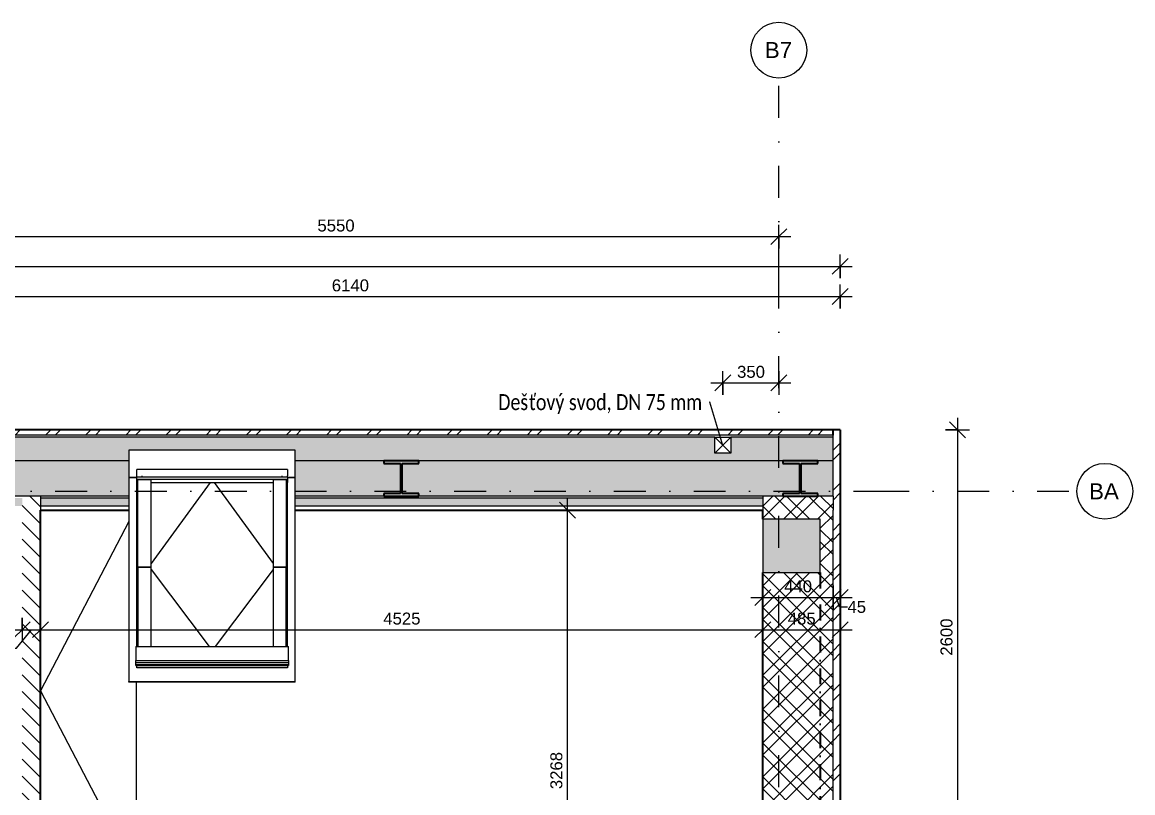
# Model space of a CAD drawing. Header units: millimetres. Extents: x -8380 to 43341, y -2985 to 58543.
# Drawn here: x 16081 to 23038, y 53713 to 58543 of the extents above; entities that cross this region are included whole.
import ezdxf

# ---------------------------------------------------------------- set-up
doc = ezdxf.new("R2010")
doc.units = ezdxf.units.MM
doc.linetypes.add('HA_DashDot_10mm-S3mm', pattern=[500, 200, -150, 0, -150])
doc.linetypes.add('HA_DashDot_4mm-S1mm', pattern=[200, 100, -50, 0, -50])
for name, color, linetype, lineweight in [('A-____-____-DIMS', 9, 'Continuous', 5), ('A-____-____-DIMS-50', 9, 'Continuous', 5), ('A-DETL-____-THIN', 9, 'Continuous', 9), ('A-DETL-GENF-OTLN', 9, 'Continuous', 9), ('A-FLOR-____-OVHD', 9, 'HA_DashDot_4mm-S1mm', 25), ('A-GLAZ-____-OTLN', 9, 'Continuous', 5), ('A-WALL-____-MCUT', 9, 'Continuous', 25), ('A-WALL-____-OTLN', 9, 'Continuous', 9), ('A-WALL-____-PATT', 9, 'Continuous', 25), ('G-____-____-TEXT', 9, 'Continuous', 5), ('I-FURN-____-OTLN', 9, 'Continuous', 9), ('I-WALL-____-MCUT', 9, 'Continuous', 25), ('M-HVAC-DUCT-OTLN', 9, 'Continuous', 9), ('S-BEAM-____-MCUT', 9, 'Continuous', 25), ('S-GRID-____-IDEN', 9, 'Continuous', 9), ('S-GRID-____-OTLN', 9, 'Continuous', 5)]:
    doc.layers.add(name, color=color, linetype=linetype, lineweight=lineweight)
doc.styles.add('Arial', font='arial.ttf', dxfattribs={"height": 100})
doc.styles.add('Arial_1', font='arial.ttf', dxfattribs={"height": 75})
doc.styles.add('Calibri_1', font='calibri.ttf', dxfattribs={"width": 0.8, "height": 100})
doc.dimstyles.new('Inner_Dimensions', dxfattribs={"dimscale": 304.8, "dimtxt": 76.519455, "dimasz": 0.328084, "dimexe": 0.246063, "dimexo": 0.0625, "dimgap": 0.032808, "dimtad": 1, "dimdec": 0, "dimzin": 0, "dimdsep": 46, "dimtxsty": 'Arial_1', "dimblk1": 'OBLIQUE', "dimblk2": 'OBLIQUE', "dimsah": 1, "dimcen": 0.09, "dimdle": 0.246063, "dimazin": 0, "dimtfac": 1, "dimtdec": 4, "dimtix": 1, "dimtmove": 2, "dimatfit": 3, "dimfxl": 0.246063, "dimfxlon": 1, "dimtvp": 1, "dimtolj": 1, "dimtzin": 0, "dimlwd": 9, "dimlwe": 9, "dimarcsym": 2})
doc.dimstyles.new('Inner_Dimensions_1', dxfattribs={"dimscale": 304.8, "dimtxt": 76.519455, "dimasz": 0.328084, "dimexe": 0.246063, "dimexo": 0.0625, "dimgap": 0.032808, "dimtad": 1, "dimdec": 0, "dimzin": 0, "dimdsep": 46, "dimtxsty": 'Arial_1', "dimblk1": 'OBLIQUE', "dimblk2": 'OBLIQUE', "dimsah": 1, "dimcen": 0.09, "dimdle": 0.246063, "dimazin": 0, "dimtfac": 1, "dimtdec": 4, "dimtix": 1, "dimtmove": 0, "dimatfit": 3, "dimfxl": 0.246063, "dimfxlon": 1, "dimtvp": 1, "dimtolj": 1, "dimtzin": 0, "dimlwd": 9, "dimlwe": 9, "dimarcsym": 2})
doc.dimstyles.new('Inner_Dimensions_2', dxfattribs={"dimscale": 304.8, "dimtxt": 76.519455, "dimasz": 0.328084, "dimexe": 0.246063, "dimexo": 0.0625, "dimgap": 0.032808, "dimtad": 1, "dimdec": 0, "dimzin": 0, "dimdsep": 46, "dimtxsty": 'Arial_1', "dimblk1": 'OBLIQUE', "dimblk2": 'OBLIQUE', "dimsah": 1, "dimcen": 0.09, "dimdle": 0.246063, "dimazin": 0, "dimtfac": 1, "dimtdec": 4, "dimtix": 1, "dimtmove": 1, "dimatfit": 3, "dimfxl": 0.246063, "dimfxlon": 1, "dimtvp": 1, "dimtolj": 1, "dimtzin": 0, "dimlwd": 9, "dimlwe": 9, "dimarcsym": 2})
pattern_1 = [(0, (0, 0), (58.594, 33.829), [39.062, -78.125]), (120, (0, 0), (-58.593773, 33.829393), [39.063, -78.125]), (60, (0, 0), (0.000227, 67.658393), [0, -78.125, 39.063, 0])]
pattern_2 = [(45, (0, 0), (-125.7236, 125.7236), []), (45, (0, 190.5), (-125.7236, 125.7236), [])]

# ---------------------------------------------------------------- blocks, each defined once
blk = doc.blocks.new('BD Libus_IFC_ifc-1-DPS_3NP - B')
at = {"layer": 'S-BEAM-____-MCUT', "color": 7}
for p, q in [((18565.9, 55792.7), (18345.9, 55792.7)), ((18345.9, 55792.7), (18345.9, 55776.7)), ((18345.9, 55776.7), (18451.1, 55776.7)), ((18451.1, 55776.7), (18451.1, 55588.7)), ((18460.6, 55588.7), (18460.6, 55776.7)), ((18460.6, 55776.7), (18565.9, 55776.7)), ((18565.9, 55776.7), (18565.9, 55792.7)), ((21065.8, 55792.7), (20845.8, 55792.7)), ((20845.8, 55792.7), (20845.8, 55776.7)), ((20845.8, 55776.7), (20951.1, 55776.7)), ((20951.1, 55776.7), (20951.1, 55588.7)), ((20960.6, 55588.7), (20960.6, 55776.7)), ((20960.6, 55776.7), (21065.8, 55776.7)), ((21065.8, 55776.7), (21065.8, 55792.7)), ((18451.1, 55588.7), (18345.9, 55588.7)), ((18345.9, 55588.7), (18345.9, 55572.7)), ((18345.9, 55572.7), (18565.9, 55572.7)), ((18565.9, 55588.7), (18460.6, 55588.7)), ((18565.9, 55572.7), (18565.9, 55588.7)), ((20951.1, 55588.7), (20845.8, 55588.7)), ((20845.8, 55588.7), (20845.8, 55572.7)), ((20845.8, 55572.7), (21065.8, 55572.7)), ((21065.8, 55588.7), (20960.6, 55588.7)), ((21065.8, 55572.7), (21065.8, 55588.7))]:
    blk.add_line(p, q, dxfattribs=at)
blk = doc.blocks.new('NAB_Šatní_skříň_ADNS - 600x2000xšířka-1508576-DPS_3NP - B')
at = {"layer": 'I-FURN-____-OTLN'}
for p, q in [((2300, 600), (1095.4, 600)), ((1150, 0), (2300, 600)), ((2300, 0), (2300, 600)), ((88.2, 554), (1150, 0))]:
    blk.add_line(p, q, dxfattribs=at)
blk = doc.blocks.new('Roof-Windows_VELUX_GLL_1061 - PK08-1808487-DPS_3NP - B')
at = {"layer": 'A-GLAZ-____-OTLN'}
for p, q in [((16749.7, 55859.8), (16749.7, 55689.1)), ((17791.7, 55859.8), (16749.7, 55859.8)), ((17791.7, 55689.1), (17791.7, 55859.8)), ((17741.7, 55739), (16799.7, 55739)), ((16799.7, 55738.2), (16799.7, 55739)), ((16799.7, 55700.4), (16799.7, 55738.2)), ((17741.7, 55739), (17741.7, 55738.2)), ((17741.7, 55738.2), (17741.7, 55700.4)), ((16749.7, 55689.1), (16749.7, 54409.9)), ((16799.7, 55689.1), (16749.7, 55689.1)), ((16749.7, 55689.1), (16799.7, 55689.1)), ((16799.7, 55693.6), (16799.7, 55700.3)), ((16799.7, 55678.5), (16799.7, 55693.6)), ((16799.7, 55693.6), (17741.7, 55693.6)), ((16799.7, 55670.7), (16799.7, 55678.5)), ((16799.7, 55678.5), (17741.7, 55678.5)), ((16799.7, 55656.9), (16799.7, 55670.7)), ((16806.1, 55675.8), (16889.3, 55675.8)), ((16806.1, 55126.4), (16806.1, 55675.8)), ((16832.7, 55693.6), (16832.7, 55700.3)), ((16889.3, 55126.4), (16889.3, 55675.8)), ((17652.1, 55675.8), (17735.3, 55675.8)), ((17652.1, 55675.8), (17652.1, 55126.4)), ((17708.7, 55693.6), (17708.7, 55700.3)), ((17735.3, 55675.8), (17735.3, 55126.4)), ((17741.7, 55693.6), (17741.7, 55700.3)), ((17741.7, 55693.6), (17741.7, 55678.5)), ((17791.7, 55689.1), (17741.7, 55689.1)), ((17741.7, 55689.1), (17791.7, 55689.1)), ((17741.7, 55678.5), (17741.7, 55670.7)), ((17741.7, 55670.7), (17741.7, 55656.9)), ((17791.7, 54409.9), (17791.7, 55689.1)), ((16799.7, 55656.9), (16806.1, 55656.9)), ((16799.7, 54629.1), (16799.7, 55656.9)), ((16889.3, 55656.9), (17652.1, 55656.9)), ((17258.9, 55656.9), (16889.3, 55150.7)), ((17282.5, 55656.9), (17652.1, 55150.7)), ((17735.3, 55656.9), (17741.7, 55656.9)), ((17741.7, 54629.1), (17741.7, 55656.9)), ((16889.3, 55126.4), (16806.1, 55126.4)), ((16806.1, 55126.4), (16889.3, 55126.4)), ((16806.1, 55126.4), (16806.1, 54629.1)), ((16889.3, 54629.1), (16889.3, 55126.4)), ((16889.3, 55112.7), (17252.7, 54629.1)), ((17652.1, 55112.7), (17288.7, 54629.1)), ((17735.3, 55126.4), (17652.1, 55126.4)), ((17652.1, 55126.4), (17735.3, 55126.4)), ((17652.1, 55126.4), (17652.1, 54629.1)), ((17735.3, 54629.1), (17735.3, 55126.4)), ((16791.6, 54629.1), (17749.8, 54629.1)), ((16791.6, 54629.1), (16791.6, 54543.1)), ((17749.8, 54543.1), (17749.8, 54629.1)), ((16791.6, 54543.1), (17749.8, 54543.1)), ((16791.6, 54529.9), (16791.6, 54543.1)), ((16791.6, 54517.8), (16791.6, 54529.9)), ((16791.6, 54529.9), (17749.8, 54529.9)), ((16791.6, 54510.8), (16791.6, 54517.8)), ((16791.6, 54517.8), (17749.8, 54517.8)), ((16791.6, 54510.8), (17749.8, 54510.8)), ((16799.7, 54495.3), (16799.7, 54510.8)), ((17741.7, 54495.3), (16799.7, 54495.3)), ((17741.7, 54510.8), (17741.7, 54495.3)), ((17749.8, 54543.1), (17749.8, 54529.9)), ((17749.8, 54529.9), (17749.8, 54517.8)), ((17749.8, 54517.8), (17749.8, 54510.8)), ((16749.7, 54409.9), (17791.7, 54409.9)), ((16749.7, 54407.3), (16749.7, 54409.9)), ((17791.7, 54407.3), (16749.7, 54407.3)), ((17791.7, 54407.3), (17791.7, 54409.9))]:
    blk.add_line(p, q, dxfattribs=at)
blk = doc.blocks.new('Grid - Radius 3_5mm-353793-DPS_3NP - B')
at = {"layer": 'S-GRID-____-IDEN'}
blk.add_circle((0, 0), 3.5, dxfattribs=at)
blk = doc.blocks.new('DIMBLOCK14-DPS_3NP - B')
at = {"layer": 'A-____-____-DIMS-50', "lineweight": 9}
for p, q in [((11325.7, 54810.4), (11325.7, 54660.4)), ((11325.7, 54735.4), (11325.7, 54810.4)), ((11325.7, 54735.4), (11375.7, 54785.4)), ((16080.7, 54810.4), (16080.7, 54660.4)), ((16080.7, 54735.4), (16080.7, 54810.4)), ((16080.7, 54735.4), (16130.7, 54785.4)), ((11325.7, 54735.4), (11275.7, 54685.4)), ((11325.7, 54735.4), (16080.7, 54735.4)), ((16080.7, 54735.4), (16030.7, 54685.4))]:
    blk.add_line(p, q, dxfattribs=at)
at = {"layer": 'A-____-____-DIMS-50', "color": 0, "lineweight": 9, "insert": (13587.8, 54842.7), "char_height": 75, "width": 276.883, "attachment_point": 1, "line_spacing_factor": 0.941778, "style": 'Arial_1'}
blk.add_mtext('4755', dxfattribs=at)
blk = doc.blocks.new('_Oblique')
at = {"color": 0, "linetype": 'ByBlock', "lineweight": -2}
blk.add_line((-0.5, -0.5), (0.5, 0.5), dxfattribs=at)
blk = doc.blocks.new('DIMBLOCK15-DPS_3NP - B')
at = {"layer": 'A-____-____-DIMS-50', "lineweight": 9}
for p, q in [((16080.7, 54810.4), (16080.7, 54660.4)), ((16080.7, 54735.4), (16080.7, 54810.4)), ((16080.7, 54735.4), (16130.7, 54785.4)), ((16195.7, 54810.4), (16195.7, 54660.4)), ((16195.7, 54735.4), (16195.7, 54810.4)), ((16195.7, 54735.4), (16245.7, 54785.4)), ((16080.7, 54735.4), (16030.7, 54685.4)), ((16044.4, 54620.6), (16138.2, 54735.4)), ((16080.7, 54735.4), (16195.7, 54735.4)), ((16195.7, 54735.4), (16145.7, 54685.4)), ((15994.4, 54620.6), (16044.4, 54620.6))]:
    blk.add_line(p, q, dxfattribs=at)
at = {"layer": 'A-____-____-DIMS-50', "color": 0, "lineweight": 9, "insert": (15821.3, 54659.1), "char_height": 75, "width": 207.662, "attachment_point": 1, "line_spacing_factor": 0.941778, "style": 'Arial_1'}
blk.add_mtext('115', dxfattribs=at)
blk = doc.blocks.new('DIMBLOCK16-DPS_3NP - B')
at = {"layer": 'A-____-____-DIMS-50', "lineweight": 9}
for p, q in [((16195.7, 54810.4), (16195.7, 54660.4)), ((16195.7, 54735.4), (16195.7, 54810.4)), ((16195.7, 54735.4), (16245.7, 54785.4)), ((20720.7, 54810.4), (20720.7, 54660.4)), ((20720.7, 54735.4), (20720.7, 54810.4)), ((20720.7, 54735.4), (20770.7, 54785.4)), ((16195.7, 54735.4), (16145.7, 54685.4)), ((16195.7, 54735.4), (20720.7, 54735.4)), ((20720.7, 54735.4), (20670.7, 54685.4))]:
    blk.add_line(p, q, dxfattribs=at)
at = {"layer": 'A-____-____-DIMS-50', "color": 0, "lineweight": 9, "insert": (18342.8, 54842.7), "char_height": 75, "width": 276.883, "attachment_point": 1, "line_spacing_factor": 0.941778, "style": 'Arial_1'}
blk.add_mtext('4525', dxfattribs=at)
blk = doc.blocks.new('DIMBLOCK17-DPS_3NP - B')
at = {"layer": 'A-____-____-DIMS-50', "lineweight": 9}
for p, q in [((20720.7, 54810.4), (20720.7, 54660.4)), ((20720.7, 54735.4), (20720.7, 54810.4)), ((20720.7, 54735.4), (20770.7, 54785.4)), ((21205.7, 54810.4), (21205.7, 54660.4)), ((21205.7, 54735.4), (21205.7, 54810.4)), ((21205.7, 54735.4), (21255.7, 54785.4)), ((20720.7, 54735.4), (20670.7, 54685.4)), ((20720.7, 54735.4), (21280.7, 54735.4)), ((21205.7, 54735.4), (21155.7, 54685.4))]:
    blk.add_line(p, q, dxfattribs=at)
at = {"layer": 'A-____-____-DIMS-50', "color": 0, "lineweight": 9, "insert": (20876.7, 54842.7), "char_height": 75, "width": 207.662, "attachment_point": 1, "line_spacing_factor": 0.941778, "style": 'Arial_1'}
blk.add_mtext('485', dxfattribs=at)
blk = doc.blocks.new('DIMBLOCK62-DPS_3NP - B')
at = {"layer": 'A-____-____-DIMS-50', "lineweight": 9}
for p, q in [((21941.1, 55987.7), (21891.1, 56037.7)), ((21941.1, 56062.7), (21941.1, 53387.7)), ((21866.1, 55987.7), (22016.1, 55987.7)), ((21941.1, 55987.7), (21866.1, 55987.7)), ((21941.1, 55987.7), (21991.1, 55937.7)), ((21941.1, 53387.7), (21891.1, 53437.7)), ((21866.1, 53387.7), (22016.1, 53387.7)), ((21941.1, 53387.7), (21866.1, 53387.7)), ((21941.1, 53387.7), (21991.1, 53337.7))]:
    blk.add_line(p, q, dxfattribs=at)
at = {"layer": 'A-____-____-DIMS-50', "color": 0, "lineweight": 9, "insert": (21833.7, 54572.4), "char_height": 75, "width": 276.883, "attachment_point": 1, "rotation": 90, "line_spacing_factor": 0.941778, "style": 'Arial_1'}
blk.add_mtext('2600', dxfattribs=at)
blk = doc.blocks.new('DIMBLOCK148-DPS_3NP - B')
at = {"layer": 'A-____-____-DIMS-50', "lineweight": 9}
for p, q in [((19496.8, 55485.2), (19446.8, 55535.2)), ((19496.8, 52217.4), (19496.8, 55560.2)), ((19421.8, 55485.2), (19571.8, 55485.2)), ((19496.8, 55485.2), (19421.8, 55485.2)), ((19496.8, 55485.2), (19546.8, 55435.2)), ((19496.8, 52217.4), (19446.8, 52267.4)), ((19421.8, 52217.4), (19571.8, 52217.4)), ((19496.8, 52217.4), (19421.8, 52217.4)), ((19496.8, 52217.4), (19546.8, 52167.4))]:
    blk.add_line(p, q, dxfattribs=at)
at = {"layer": 'A-____-____-DIMS-50', "color": 0, "lineweight": 9, "insert": (19389.5, 53735.9), "char_height": 75, "width": 276.883, "attachment_point": 1, "rotation": 90, "line_spacing_factor": 0.941778, "style": 'Arial_1'}
blk.add_mtext('3268', dxfattribs=at)
blk = doc.blocks.new('DIMBLOCK176-DPS_3NP - B')
at = {"layer": 'A-____-____-DIMS-50', "lineweight": 9}
for p, q in [((-6864.3, 56937.7), (-6864.3, 57087.7)), ((-6864.3, 57012.7), (-6814.3, 57062.7)), ((21205.7, 56937.7), (21205.7, 57087.7)), ((21205.7, 57012.7), (21255.7, 57062.7)), ((-6939.3, 57012.7), (21280.7, 57012.7)), ((-6864.3, 57012.7), (-6914.3, 56962.7)), ((-6864.3, 57012.7), (-6864.3, 56937.7)), ((21205.7, 57012.7), (21155.7, 56962.7)), ((21205.7, 57012.7), (21205.7, 56937.7))]:
    blk.add_line(p, q, dxfattribs=at)
at = {"layer": 'A-____-____-DIMS-50', "color": 0, "lineweight": 9, "insert": (7192.5, 57120.1), "char_height": 75, "width": 346.103, "attachment_point": 1, "line_spacing_factor": 0.941778, "style": 'Arial_1'}
blk.add_mtext('28070', dxfattribs=at)
blk = doc.blocks.new('DIMBLOCK199-DPS_3NP - B')
at = {"layer": 'A-____-____-DIMS-50', "lineweight": 9}
for p, q in [((15270.7, 57123.7), (15270.7, 57273.7)), ((20820.7, 57123.7), (20820.7, 57273.7)), ((15270.7, 57198.7), (15220.7, 57148.7)), ((15270.7, 57198.7), (15320.7, 57248.7)), ((15270.7, 57198.7), (20895.7, 57198.7)), ((15270.7, 57198.7), (15270.7, 57123.7)), ((20820.7, 57198.7), (20770.7, 57148.7)), ((20820.7, 57198.7), (20870.7, 57248.7)), ((20820.7, 57198.7), (20820.7, 57123.7))]:
    blk.add_line(p, q, dxfattribs=at)
at = {"layer": 'A-____-____-DIMS-50', "color": 0, "lineweight": 9, "insert": (17930.3, 57306.1), "char_height": 75, "width": 276.883, "attachment_point": 1, "line_spacing_factor": 0.941778, "style": 'Arial_1'}
blk.add_mtext('5550', dxfattribs=at)
blk = doc.blocks.new('DIMBLOCK206-DPS_3NP - B')
at = {"layer": 'A-____-____-DIMS-50', "lineweight": 9}
for p, q in [((15065.6, 56748.7), (15065.6, 56898.7)), ((15065.6, 56823.7), (15115.6, 56873.7)), ((21205.7, 56748.7), (21205.7, 56898.7)), ((21205.7, 56823.7), (21255.7, 56873.7)), ((15065.6, 56823.7), (15015.6, 56773.7)), ((15065.6, 56823.7), (21280.7, 56823.7)), ((15065.6, 56823.7), (15065.6, 56748.7)), ((21205.7, 56823.7), (21155.7, 56773.7)), ((21205.7, 56823.7), (21205.7, 56748.7))]:
    blk.add_line(p, q, dxfattribs=at)
at = {"layer": 'A-____-____-DIMS-50', "color": 0, "lineweight": 9, "insert": (18020.3, 56931), "char_height": 75, "width": 276.883, "attachment_point": 1, "line_spacing_factor": 0.941778, "style": 'Arial_1'}
blk.add_mtext('6140', dxfattribs=at)
blk = doc.blocks.new('DIMBLOCK213-DPS_3NP - B')
at = {"layer": 'A-____-____-DIMS-50', "lineweight": 9}
for p, q in [((20720.7, 55012.4), (20720.7, 54862.4)), ((20720.7, 54937.4), (20720.7, 55012.4)), ((20720.7, 54937.4), (20770.7, 54987.4)), ((21160.7, 55012.4), (21160.7, 54862.4)), ((21160.7, 54937.4), (21160.7, 55012.4)), ((21160.7, 54937.4), (21210.7, 54987.4)), ((20645.7, 54937.4), (21160.7, 54937.4)), ((20720.7, 54937.4), (20670.7, 54887.4)), ((21160.7, 54937.4), (21110.7, 54887.4))]:
    blk.add_line(p, q, dxfattribs=at)
at = {"layer": 'A-____-____-DIMS-50', "color": 0, "lineweight": 9, "insert": (20854.2, 55044.7), "char_height": 75, "width": 207.662, "attachment_point": 1, "line_spacing_factor": 0.941778, "style": 'Arial_1'}
blk.add_mtext('440', dxfattribs=at)
blk = doc.blocks.new('DIMBLOCK214-DPS_3NP - B')
at = {"layer": 'A-____-____-DIMS-50', "lineweight": 9}
for p, q in [((21160.7, 55012.4), (21160.7, 54862.4)), ((21160.7, 54937.4), (21160.7, 55012.4)), ((21160.7, 54937.4), (21210.7, 54987.4)), ((21205.7, 55012.4), (21205.7, 54862.4)), ((21205.7, 54937.4), (21205.7, 55012.4)), ((21205.7, 54937.4), (21255.7, 54987.4)), ((21160.7, 54937.4), (21110.7, 54887.4)), ((21205.7, 54937.4), (21155.7, 54887.4)), ((21160.7, 54937.4), (21280.7, 54937.4)), ((21200.9, 54877.3), (21183.2, 54937.4)), ((21250.9, 54877.3), (21200.9, 54877.3))]:
    blk.add_line(p, q, dxfattribs=at)
at = {"layer": 'A-____-____-DIMS-50', "color": 0, "lineweight": 9, "insert": (21250.9, 54915.8), "char_height": 75, "width": 138.441, "attachment_point": 1, "line_spacing_factor": 0.941778, "style": 'Arial_1'}
blk.add_mtext('45', dxfattribs=at)
blk = doc.blocks.new('DIMBLOCK230-DPS_3NP - B')
at = {"layer": 'A-____-____-DIMS-50', "lineweight": 9}
for p, q in [((20470.7, 56206.7), (20470.7, 56356.7)), ((20470.7, 56281.7), (20520.7, 56331.7)), ((20820.7, 56356.7), (20820.7, 56206.7)), ((20820.7, 56281.7), (20820.7, 56356.7)), ((20820.7, 56281.7), (20870.7, 56331.7)), ((20395.7, 56281.7), (20895.7, 56281.7)), ((20470.7, 56281.7), (20420.7, 56231.7)), ((20470.7, 56281.7), (20470.7, 56206.7)), ((20820.7, 56281.7), (20770.7, 56231.7))]:
    blk.add_line(p, q, dxfattribs=at)
at = {"layer": 'A-____-____-DIMS-50', "color": 0, "lineweight": 9, "insert": (20559.2, 56389.1), "char_height": 75, "width": 207.662, "attachment_point": 1, "line_spacing_factor": 0.941778, "style": 'Arial_1'}
blk.add_mtext('350', dxfattribs=at)

msp = doc.modelspace()

# ---------------------------------------------------------------- hatches: boundary and pattern name
at = {"layer": 'A-DETL-GENF-OTLN'}
msp.add_hatch(color=254, dxfattribs=at).paths.add_polyline_path([(20720.7, 55093.2), (21080.7, 55093.2), (21080.7, 55427.7), (20720.7, 55427.7), (20720.7, 55322.9)])
at = {"layer": 'A-WALL-____-PATT', "lineweight": 5}
h = msp.add_hatch(dxfattribs=at)
h.set_pattern_fill('FP_7', color=256, style=0, pattern_type=2)
h.set_pattern_definition(pattern_2)
h.paths.add_polyline_path([(6683.2, 55942.7), (7495.7, 55942.7), (7495.7, 55987.7), (245.7, 55987.7), (245.7, 55942.7), (6662.3, 55942.7)])
h.paths.add_polyline_path([(11195.3, 55942.7), (11325.7, 55942.7), (11325.7, 55955.2), (14095.7, 55955.2), (14095.7, 55987.7), (8495.7, 55987.7), (8495.7, 55942.7), (10628.7, 55942.7)])
h.paths.add_polyline_path([(-754.3, 55942.7), (-754.3, 55987.7), (-6819.3, 55987.7), (-6819.3, 55942.7), (-987.2, 55942.7)])
h.paths.add_polyline_path([(21160.7, 55955.2), (21160.7, 55987.7), (15095.7, 55987.7), (15095.7, 55955.2), (20828.1, 55955.2)])
h = msp.add_hatch(dxfattribs=at)
h.set_pattern_fill('FP_1', color=256, style=0, pattern_type=2)
h.set_pattern_definition(pattern_1)
h.paths.add_polyline_path([(21160.7, 55792.7), (21160.7, 55942.7), (20520.7, 55942.7), (20520.7, 55842.7), (20420.7, 55842.7), (20420.7, 55942.7), (15065.6, 55942.7), (15065.6, 55792.7), (16749.7, 55792.7), (16749.7, 55859.8), (17791.7, 55859.8), (17791.7, 55792.7), (20828.1, 55792.7)])
h.paths.add_polyline_path([(14125.7, 55792.7), (14125.7, 55942.7), (11325.7, 55942.7), (11325.7, 55792.7), (11824.7, 55792.7), (11824.7, 55859.8), (12866.7, 55859.8), (12866.7, 55792.7), (14028.5, 55792.7)])
h.paths.add_polyline_path([(13790.7, 55840.5), (13690.7, 55840.5), (13690.7, 55940.5), (13790.7, 55940.5)])
h = msp.add_hatch(dxfattribs=at)
h.set_pattern_fill('FP_7', color=256, style=0, pattern_type=2)
h.set_pattern_definition(pattern_2)
h.paths.add_polyline_path([(21205.7, 44955.9), (21205.7, 46677.7), (21160.7, 46677.7), (21160.7, 44955.9)])
h.paths.add_polyline_path([(21160.7, 47677.7), (21205.7, 47677.7), (21205.7, 50439.3), (21160.7, 50436.3), (21160.7, 49178.3)])
h.paths.add_polyline_path([(21160.7, 51583.9), (21205.7, 51587), (21205.7, 52387.7), (21160.7, 52387.7), (21160.7, 51587)])
h.paths.add_polyline_path([(21205.7, 53387.7), (21205.7, 55987.7), (21160.7, 55987.7), (21160.7, 53387.7)])
h = msp.add_hatch(dxfattribs=at)
h.set_pattern_fill('FP_1', color=256, style=0, pattern_type=2)
h.set_pattern_definition(pattern_1)
h.paths.add_polyline_path([(15161.8, 55572.7), (16749.7, 55572.7), (16749.7, 55792.7), (15065.6, 55792.7), (15065.6, 55739), (15066.7, 55738.6), (15066.7, 55689.1), (15116.7, 55689.1), (15116.7, 55572.7)])
h.paths.add_polyline_path([(21160.7, 55572.7), (21160.7, 55792.7), (17791.7, 55792.7), (17791.7, 55572.7), (20828.1, 55572.7)])
h.paths.add_polyline_path([(11325.7, 55572.7), (11824.7, 55572.7), (11824.7, 55792.7), (11325.7, 55792.7)])
h.paths.add_polyline_path([(14074.7, 55572.7), (14074.7, 55689.1), (14124.7, 55689.1), (14124.7, 55739), (14125.7, 55739), (14125.7, 55792.7), (12866.7, 55792.7), (12866.7, 55572.7), (14028.5, 55572.7)])
h = msp.add_hatch(dxfattribs=at)
h.set_pattern_fill('FP_1', color=256, style=0, pattern_type=2)
h.set_pattern_definition(pattern_1)
h.paths.add_polyline_path([(20720.7, 55510.2), (20720.7, 55560.2), (17791.7, 55560.2), (17791.7, 55510.2), (19694.8, 55510.2)])
h.paths.add_polyline_path([(16749.7, 55510.2), (16749.7, 55560.2), (16195.7, 55560.2), (16195.7, 55510.2), (16578.3, 55510.2)])
h.paths.add_polyline_path([(15161.8, 55510.2), (16080.7, 55510.2), (16080.7, 55560.2), (15116.7, 55560.2), (15116.7, 55510.2)])
h.paths.add_polyline_path([(11762, 55510.2), (11824.7, 55510.2), (11824.7, 55560.2), (11325.7, 55560.2), (11325.7, 55510.2)])
h.paths.add_polyline_path([(12895.2, 55510.2), (14074.7, 55510.2), (14074.7, 55560.2), (12866.7, 55560.2), (12866.7, 55510.2)])
h = msp.add_hatch(dxfattribs=at)
h.set_pattern_fill('FP_6', color=256, style=0, pattern_type=2)
h.set_pattern_definition([(135, (0, 0), (-53.03301, -53.03301), [])])
h.paths.add_polyline_path([(16195.7, 52217.4), (16195.7, 55572.7), (16080.7, 55572.7), (16080.7, 52217.4)])
h = msp.add_hatch(dxfattribs=at)
h.set_pattern_fill('FP_2', color=256, style=0, pattern_type=2)
h.set_pattern_definition([(45, (0, 0), (-106.066, 106.066), []), (45, (75, 0), (-106.066, 106.066), []), (315, (0, 0), (106.066, 106.066), []), (315, (75, 0), (106.066, 106.066), [])])
h.paths.add_polyline_path([(21160.7, 45400.5), (21160.7, 46677.7), (20720.7, 46677.7), (20720.7, 45782.7), (21080.7, 45782.7), (21080.7, 45510.2), (20720.7, 45510.2), (20720.7, 45400.5), (20828.1, 45400.5)])
h.paths.add_polyline_path([(20720.7, 47677.7), (21160.7, 47677.7), (21160.7, 50436.3), (20720.7, 50406.4), (20720.7, 49178.3)])
h.paths.add_polyline_path([(20720.7, 51554.1), (21160.7, 51583.9), (21160.7, 52387.7), (20720.7, 52387.7), (20720.7, 51583.9)])
h.paths.add_polyline_path([(21160.7, 53387.7), (21160.7, 55572.7), (20720.7, 55572.7), (20720.7, 55427.7), (21080.7, 55427.7), (21080.7, 55093.2), (20720.7, 55093.2), (20720.7, 53387.7)])

# ---------------------------------------------------------------- linework, layer by layer
at = {"layer": 'A-DETL-____-THIN'}
for p, q in [((21080.7, 55427.7), (20720.7, 55427.7)), ((20720.7, 55427.7), (20720.7, 55093.2)), ((21080.7, 55093.2), (21080.7, 55427.7)), ((20720.7, 55093.2), (21080.7, 55093.2))]:
    msp.add_line(p, q, dxfattribs=at)
at = {"layer": 'A-FLOR-____-OVHD'}
msp.add_line((21080.7, 55093.2), (21080.7, 53387.7), dxfattribs=at)
at = {"layer": 'A-WALL-____-MCUT', "lineweight": 9}
for p, q in [((20420.7, 55942.7), (15065.6, 55942.7)), ((21160.7, 55955.2), (15095.7, 55955.2)), ((21160.7, 55942.7), (20520.7, 55942.7)), ((21160.7, 55572.7), (21160.7, 55955.2)), ((16749.7, 55792.7), (15065.6, 55792.7)), ((21160.7, 55792.7), (17791.7, 55792.7)), ((16749.7, 55572.7), (15116.7, 55572.7)), ((16195.7, 55572.7), (16195.7, 55485.2)), ((16749.7, 55560.2), (16195.7, 55560.2)), ((21160.7, 55572.7), (17791.7, 55572.7)), ((20720.7, 55560.2), (17791.7, 55560.2)), ((20720.7, 55572.7), (20720.7, 55485.2)), ((16749.7, 55510.2), (16195.7, 55510.2)), ((20720.7, 55510.2), (17791.7, 55510.2)), ((21160.7, 53387.7), (21160.7, 55485.2))]:
    msp.add_line(p, q, dxfattribs=at)
at = {"layer": 'A-WALL-____-MCUT'}
for p, q in [((21205.7, 55987.7), (15095.7, 55987.7)), ((21160.7, 55955.2), (21160.7, 55987.7)), ((21205.7, 55987.7), (21205.7, 53387.7)), ((16195.7, 55485.2), (16749.7, 55485.2)), ((17791.7, 55485.2), (20720.7, 55485.2)), ((20720.7, 55427.7), (20720.7, 55485.2)), ((20720.7, 53387.7), (20720.7, 55093.2))]:
    msp.add_line(p, q, dxfattribs=at)
at = {"layer": 'A-WALL-____-OTLN'}
msp.add_line((21160.7, 55572.7), (21160.7, 55485.2), dxfattribs=at)
at = {"layer": 'G-____-____-TEXT', "color": 250, "lineweight": 9}
for p, q in [((20389.7, 56161.6), (20386.8, 56161.6)), ((20470.3, 55890.6), (20389.7, 56161.6))]:
    msp.add_line(p, q, dxfattribs=at)
at = {"layer": 'I-WALL-____-MCUT'}
msp.add_line((16195.7, 52217.4), (16195.7, 55485.2), dxfattribs=at)
at = {"layer": 'M-HVAC-DUCT-OTLN', "lineweight": 5}
for p, q in [((20520.7, 55842.7), (20420.7, 55942.7)), ((20520.7, 55942.7), (20420.7, 55842.7)), ((20420.7, 55942.7), (20520.7, 55942.7)), ((20420.7, 55842.7), (20420.7, 55942.7)), ((20520.7, 55942.7), (20520.7, 55842.7)), ((20520.7, 55842.7), (20420.7, 55842.7))]:
    msp.add_line(p, q, dxfattribs=at)
at = {"layer": 'S-GRID-____-OTLN', "linetype": 'HA_DashDot_10mm-S3mm', "lineweight": 9}
for p, q in [((20820.7, 56942.9), (20820.7, 58192.9)), ((20820.7, 37745.7), (20820.7, 56942.9)), ((-6717.8, 55602.7), (21438.5, 55602.7)), ((21438.5, 55602.7), (22688.5, 55602.7))]:
    msp.add_line(p, q, dxfattribs=at)

# ---------------------------------------------------------------- block references
at = {"lineweight": 5}
msp.add_blockref('BD Libus_IFC_ifc-1-DPS_3NP - B', (0, 0), dxfattribs=at)
at = {"layer": 'A-GLAZ-____-OTLN'}
msp.add_blockref('Roof-Windows_VELUX_GLL_1061 - PK08-1808487-DPS_3NP - B', (0, 0), dxfattribs=at)
at = {"layer": 'I-FURN-____-OTLN', "rotation": 270.0000000000004}
msp.add_blockref('NAB_Šatní_skříň_ADNS - 600x2000xšířka-1508576-DPS_3NP - B', (16195.7, 55502.7), dxfattribs=at)
at = {"layer": 'S-GRID-____-IDEN', "xscale": 49.99999999999998, "yscale": 49.99999999999998, "zscale": 49.99999999999998}
msp.add_blockref('Grid - Radius 3_5mm-353793-DPS_3NP - B', (20820.7, 58367.9), dxfattribs=at)
at = {"layer": 'S-GRID-____-IDEN', "xscale": 49.99999999999998, "yscale": 49.99999999999998, "zscale": 49.99999999999998, "rotation": 269.9999999999996}
msp.add_blockref('Grid - Radius 3_5mm-353793-DPS_3NP - B', (22863.5, 55602.7), dxfattribs=at)

# ---------------------------------------------------------------- texts
at = {"layer": 'G-____-____-TEXT', "color": 7, "lineweight": 9, "char_height": 100, "attachment_point": 1, "style": 'Calibri_1'}
for s, insert, width in [('ťový svod, DN 75 mm', (19255.8, 56211.6), 1340.421), ('Deš', (19062.7, 56211.6), 234.093)]:
    msp.add_mtext(s, dxfattribs=dict(at, insert=insert, width=width))
at = {"layer": 'S-GRID-____-IDEN', "lineweight": 5, "char_height": 100, "attachment_point": 1, "style": 'Arial'}
for s, insert, width in [('B7', (20733.3, 58418.6), 212.447), ('BA', (22764.7, 55652.8), 232.489)]:
    msp.add_mtext(s, dxfattribs=dict(at, insert=insert, width=width))

# ---------------------------------------------------------------- dimensions: what is measured, and where the dimension line sits
at = {"layer": 'A-____-____-DIMS', "lineweight": 9}
for base, p1, p2, override, picture, middle in [((20820.7, 57198.7), (15270.7, 57123.7), (20820.7, 57123.7), {"dimpost": '<>', "dimfxl": 5550}, 'DIMBLOCK199-DPS_3NP - B', (18045.7, 57247)), ((21205.7, 56823.7), (15065.6, 56748.7), (21205.7, 56748.7), {"dimpost": '<>', "dimfxl": 6140.040013}, 'DIMBLOCK206-DPS_3NP - B', (18135.7, 56872)), ((20820.7, 56281.7), (20470.7, 56206.7), (20820.7, 56356.7), {"dimpost": '<>', "dimfxl": 380.788655}, 'DIMBLOCK230-DPS_3NP - B', (20645.7, 56330)), ((21160.7, 54937.4), (20720.7, 55012.4), (21160.7, 55012.4), {"dimpost": '<>', "dimfxl": 440}, 'DIMBLOCK213-DPS_3NP - B', (20940.7, 54985.7)), ((16080.7, 54735.4), (11325.7, 54810.4), (16080.7, 54810.4), {"dimpost": '<>', "dimfxl": 4755}, 'DIMBLOCK14-DPS_3NP - B', (13703.2, 54783.5)), ((20720.7, 54735.4), (16195.7, 54810.4), (20720.7, 54810.4), {"dimpost": '<>', "dimfxl": 4525}, 'DIMBLOCK16-DPS_3NP - B', (18458.2, 54783.7)), ((21205.7, 54735.4), (20720.7, 54810.4), (21205.7, 54810.4), {"dimpost": '<>', "dimfxl": 485}, 'DIMBLOCK17-DPS_3NP - B', (20963.2, 54783.7))]:
    dim = msp.add_linear_dim(base=base, p1=p1, p2=p2, dimstyle='Inner_Dimensions_1', override=override, dxfattribs=at)
    dim.commit()
    dim.dimension.update_dxf_attribs({"geometry": picture, "text_midpoint": middle})
for base, p1, p2, dimstyle, override, picture, middle in [((21205.7, 57012.7), (-6864.3, 56937.7), (21205.7, 56937.7), 'Inner_Dimensions', {"dimpost": '<>', "dimfxl": 28070}, 'DIMBLOCK176-DPS_3NP - B', (7365.6, 57070.1)), ((21205.7, 54937.4), (21160.7, 55012.4), (21205.7, 55012.4), 'Inner_Dimensions_2', {"dimpost": '<>', "dimfxl": 45}, 'DIMBLOCK214-DPS_3NP - B', (21320.2, 54865.8)), ((16195.7, 54735.4), (16080.7, 54810.4), (16195.7, 54810.4), 'Inner_Dimensions_2', {"dimpost": '<>', "dimfxl": 115}, 'DIMBLOCK15-DPS_3NP - B', (15925.2, 54609.1))]:
    dim = msp.add_linear_dim(base=base, p1=p1, p2=p2, dimstyle=dimstyle, override=override, dxfattribs=at)
    dim.commit()
    dim.dimension.update_dxf_attribs({"geometry": picture, "text_midpoint": middle, "dimtype": 160})
for base, p1, p2, override, picture, middle in [((21941.1, 53387.7), (21866.1, 55987.7), (21866.1, 53387.7), {"dimpost": '<>', "dimfxl": 2600}, 'DIMBLOCK62-DPS_3NP - B', (21892.8, 54687.7)), ((19496.8, 55485.2), (19421.8, 52217.4), (19421.8, 55485.2), {"dimpost": '<>', "dimfxl": 3267.839371}, 'DIMBLOCK148-DPS_3NP - B', (19448.5, 53851.3))]:
    dim = msp.add_linear_dim(base=base, p1=p1, p2=p2, angle=90, dimstyle='Inner_Dimensions_1', override=override, dxfattribs=at)
    dim.commit()
    dim.dimension.update_dxf_attribs({"geometry": picture, "text_midpoint": middle})

doc.saveas('drawing.dxf')
